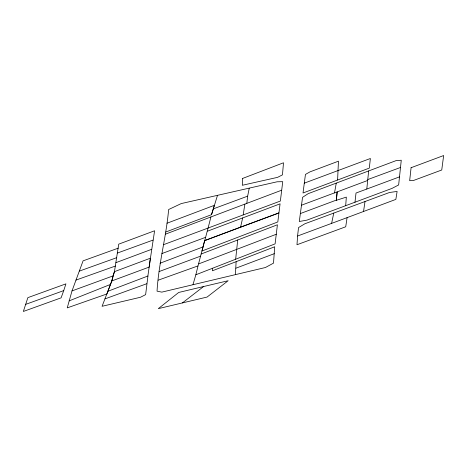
<?xml version="1.0" encoding="UTF-8"?>
<svg xmlns="http://www.w3.org/2000/svg" width="467" height="467" viewBox="0 0 467 467"><rect width="100%" height="100%" fill="white"/><g stroke="black" fill="none" stroke-linecap="round" stroke-linejoin="round"><path stroke-width="0.7" d="M345.685 205.713L346.339 197.109L336.345 200.314L337.162 191.896L367.663 180.472L368.679 170.928L395.975 160.666L401.264 160.228L398.649 184.944L392.011 188.399L306.965 220.126L299.294 221.498L302.558 197.325L308.167 193.665L368.679 170.928M235.403 274.66L236.121 261.683L274.707 246.763L273.51 263.143L265.425 267.509L161.827 292.126L157.04 291.169C158.605 263.622 166.234 236.967 168.634 209.525L181.254 203.571L277.118 181.786L282.739 181.669L280.363 201.055L163.456 244.714M337.6 180.058L338.447 161.185L309.995 171.862L305.441 174.424L303.025 192.988L369.309 168.108L370.384 158.494L304.227 183.181M212.561 268.251L212.432 270.772L236.121 261.683M297.567 236.01L296.989 244.743L345.72 226.781L347.092 217.64L395.853 199.391L397.113 191.423L389.437 192.509L304.922 223.746L298.547 227.569L297.567 236.01L347.092 217.64M336.345 200.314L337.162 191.896L301.571 205.171M354.978 202.234L356.012 193.034L366.793 189.042L367.663 180.472M235.66 259.22L275.098 243.873L277.416 224.785L237.715 239.991L235.66 259.22L195.848 274.783L192.982 284.666M107.953 291.233L106.931 293.953L67.242 307.876L72.006 290.912L113.102 275.874L114.45 271.642L118.717 244.153L154.6 230.768L150.427 258.187L114.386 271.671L111.841 280.936L149.171 267.077L150.397 258.233L147.881 276.032M113.037 275.904L111.811 280.918L107.895 291.262L147.94 275.997L145.634 294.636L140.474 297.257L102.08 306.294L111.87 280.889M195.848 274.783C200.471 255.449 206.116 236.296 210.897 216.98M165.505 234.136L246.81 203.373L247.65 196.152L249.232 188.236M363.524 211.592L364.996 201.575M243.173 214.884L244.889 204.108M334.512 192.935L336.258 183.14M331.605 223.413L333.759 213.086M207.587 231.142L280.072 203.834L277.818 221.942L202.018 251.001L204.604 240.633L240.581 227.125L242.671 217.949M72.006 290.912L83.079 260.843L118.291 248.14M63.74 290.602L65.917 283.86L27.862 297.648L23.35 311.46L61.084 297.853L63.74 290.602L25.679 304.367M165.791 232.017L211.522 214.674L217.482 195.416M211.522 214.674L214.359 205.328L167.04 223.22M182.399 302.931L203.571 286.545L228.153 280.725L207.079 297.059L158.307 308.652L178.703 292.453L203.571 286.545M69.11 300.888L110.457 284.426M201.119 254.019L237.715 239.991M198.825 263.843L276.277 234.259M246.81 203.373L281.689 190.197M160.041 263.225L202.876 246.985M235.928 268.186L274.322 253.663M300.334 213.565L336.351 200.098M115.944 262.652L151.582 249.337M204.604 240.633L278.898 212.952L240.581 227.125M366.793 189.042L399.577 176.847M159.124 271.555L200.565 256.144M213.261 208.889L247.65 196.152M161.903 253.558L205.562 237.341M367.885 179.521L400.207 167.583M117.456 253.032L153.013 240.096M104.97 298.886L146.801 283.714M79.402 271.088L116.779 257.667M158.185 280.188L197.815 265.974M75.952 280.101L115.425 266.044M242.706 178.4L242.309 185.282L277.596 177.343L282.459 174.862L283.504 162.785L242.706 178.4M411.083 167.706L409.67 180.688L413.371 180.531L441.741 170L443.65 155.54L411.083 167.706"/></g></svg>
